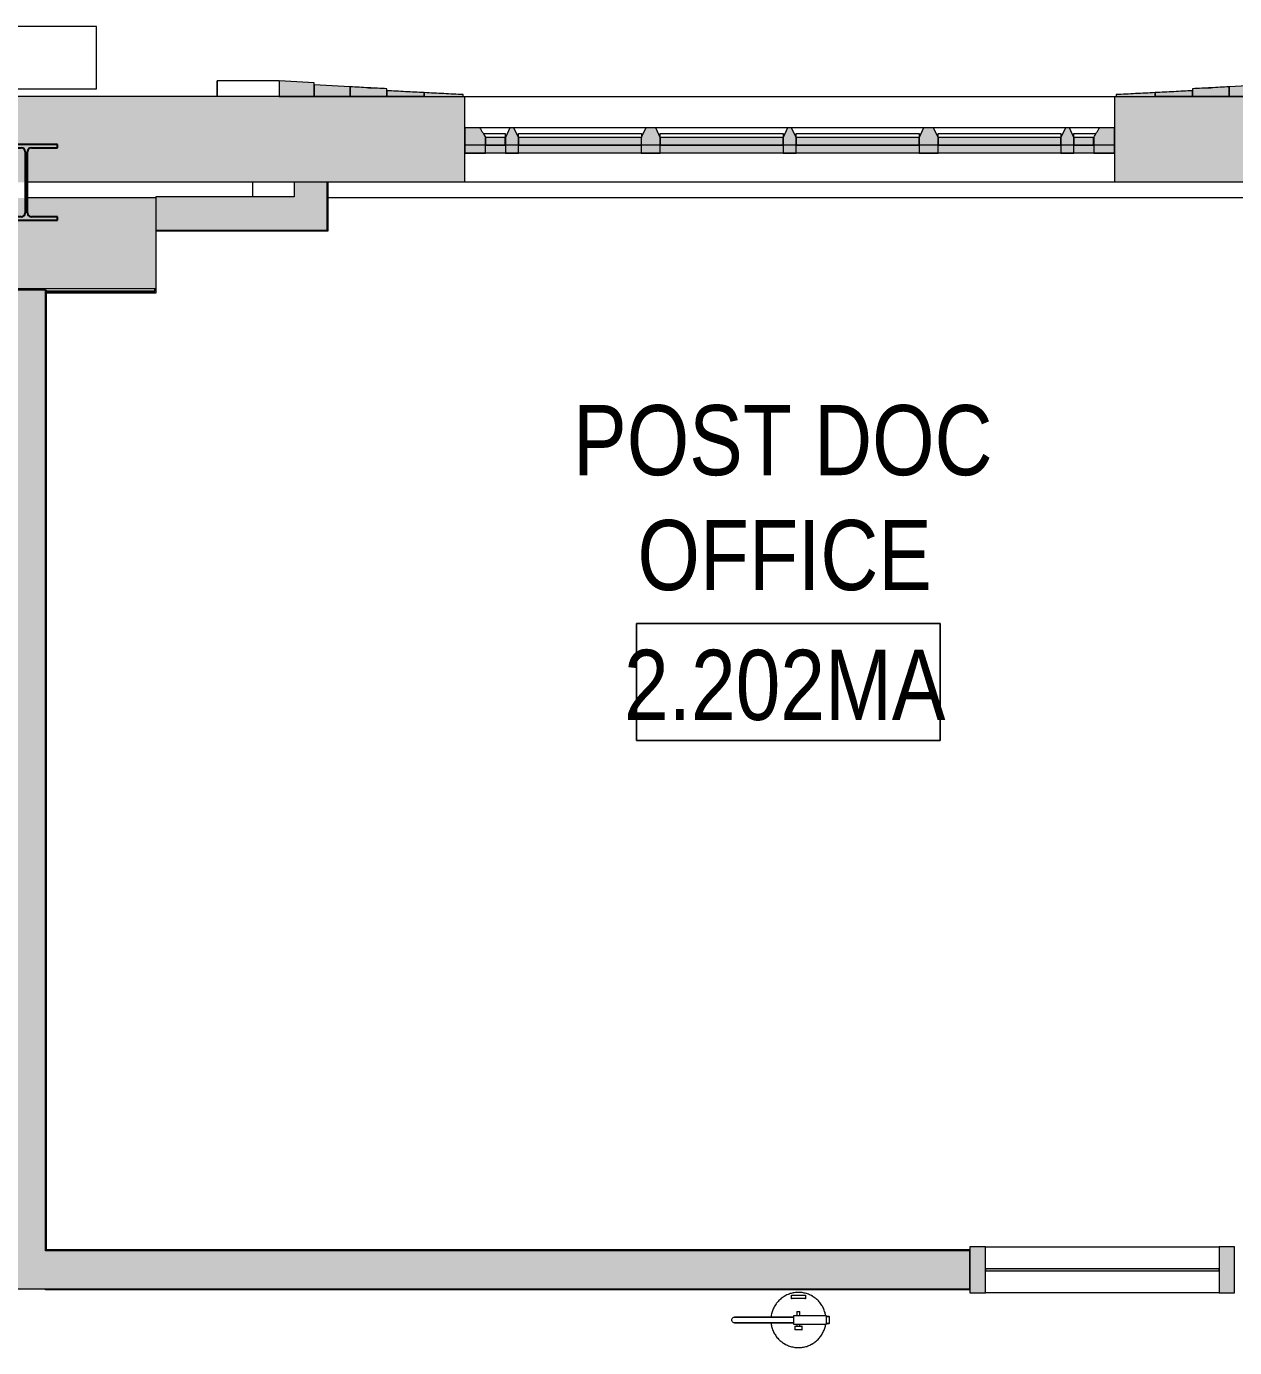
# Model space of a CAD drawing. Header units: inches. Extents: x -3598 to -1628, y -3458 to -206.
# Drawn here: x -2612.4 to -2457.3, y -2982.2 to -2812.6 of the extents above; entities that cross this region are included whole.
import ezdxf

# ---------------------------------------------------------------- set-up
doc = ezdxf.new("R2010")
doc.units = ezdxf.units.IN
doc.header["$MEASUREMENT"] = 0
doc.linetypes.add('Hidden Equipment- BSALS', pattern=[0.0625, 0.03125, -0.03125])
for name, color, linetype, lineweight in [('A-AREA-IDEN', 2, 'Continuous', 9), ('A-FLOR', 192, 'Continuous', 13), ('A-GENM', 13, 'Continuous', 9), ('A-GLAZ-CURT', 52, 'Continuous', 13), ('A-GLAZ-CWMG', 51, 'Continuous', 13), ('A-WALL', 113, 'Continuous', 13), ('A-WALL-PATT', 111, 'Continuous', 13), ('I-WALL', 2, 'Continuous', 13), ('Q-SPCQ', 91, 'Hidden Equipment- BSALS', 20), ('S-COLS', 52, 'Continuous', 13)]:
    doc.layers.add(name, color=color, linetype=linetype, lineweight=lineweight)
doc.styles.add('Arial Narrow', font='ARIALN.TTF', dxfattribs={"height": 9})

# ---------------------------------------------------------------- blocks, each defined once
blk = doc.blocks.new('_STL - Column - W Shape - 2017v1 - W10x33-1686110-MEZZANINE - CAD')
at = {"layer": 'S-COLS'}
blk.add_hatch(color=130, dxfattribs=at).paths.add_polyline_path([(-3.98, -4.87), (3.98, -4.87), (3.98, -4.43), (0.64, -4.43), (0.29, -4.28), (0.14, -3.93), (0.14, 3.92), (0.29, 4.28), (0.64, 4.42), (3.98, 4.42), (3.98, 4.86), (-3.98, 4.86), (-3.98, 4.42), (-0.65, 4.42), (-0.29, 4.28), (-0.15, 3.92), (-0.15, -3.93), (-0.29, -4.28), (-0.65, -4.43), (-3.98, -4.43)], flags=0)
at = {"layer": 'S-COLS', "color": 253, "lineweight": 25}
for p, q in [((3.98, 4.86), (-3.98, 4.86)), ((-3.98, 4.86), (-3.98, 4.42)), ((-3.98, 4.42), (-0.65, 4.42)), ((-0.15, 3.92), (-0.15, -3.93)), ((0.14, -3.93), (0.14, 3.92)), ((0.64, 4.42), (3.98, 4.42)), ((3.98, 4.42), (3.98, 4.86)), ((-0.65, -4.43), (-3.98, -4.43)), ((-3.98, -4.43), (-3.98, -4.87)), ((-3.98, -4.87), (3.98, -4.87)), ((3.98, -4.43), (0.64, -4.43)), ((3.98, -4.87), (3.98, -4.43))]:
    blk.add_line(p, q, dxfattribs=at)
for centre, start, end in [((-0.65, 3.92), 0, 90), ((0.64, 3.92), 90, 180), ((-0.65, -3.93), 270, 0), ((0.64, -3.93), 180, 270)]:
    blk.add_arc(centre, 0.5, start, end, dxfattribs=at)
blk = doc.blocks.new('15830016-STRUCT_MARTINEZ-MOORE_CENTRAL_v2018_rvt-1-MEZZANINE - CAD')
at = {"layer": 'A-FLOR', "color": 253, "lineweight": 25}
for p, q in [((-2595.9, -2846.27), (-2595.9, -2846.64)), ((-2595.9, -2846.64), (-2609.83, -2846.64))]:
    blk.add_line(p, q, dxfattribs=at)
at = {"color": 250, "lineweight": 13}
blk.add_blockref('_STL - Column - W Shape - 2017v1 - W10x33-1686110-MEZZANINE - CAD', (-2612.4, -2832.64), dxfattribs=at)
blk = doc.blocks.new('System Panel - Glazed-383150-MEZZANINE - CAD')
at = {"layer": 'A-GLAZ-CURT', "lineweight": 9}
blk.add_hatch(color=90, dxfattribs=at).paths.add_polyline_path([(0.29, 0.75), (41.71, 0.75), (41.71, 1.75), (-41.71, 1.75), (-41.71, 0.75), (-30.68, 0.75)], flags=0)
at = {"layer": 'A-GLAZ-CURT', "lineweight": 20}
for p, q in [((41.71, 1.75), (-41.71, 1.75)), ((-41.71, 1.75), (-41.71, 0.75)), ((41.71, 0.75), (41.71, 1.75)), ((-41.71, 0.75), (41.71, 0.75))]:
    blk.add_line(p, q, dxfattribs=at)
blk = doc.blocks.new('System Panel - Winco Glass-383154-MEZZANINE - CAD')
at = {"layer": 'A-GLAZ-CURT', "lineweight": 9}
blk.add_hatch(color=90, dxfattribs=at).paths.add_polyline_path([(4.72, -1), (4.72, 0), (2.2, 0), (2.2, -1)], flags=0)
at = {"layer": 'A-GLAZ-CURT', "lineweight": 20}
for p, q in [((4.72, 0), (2.2, 0)), ((2.2, 0), (2.2, -1)), ((4.72, -1), (4.72, 0)), ((2.2, -1), (4.72, -1))]:
    blk.add_line(p, q, dxfattribs=at)
blk = doc.blocks.new('System Panel - Winco Glass-383155-MEZZANINE - CAD')
at = {"layer": 'A-GLAZ-CURT', "lineweight": 9}
blk.add_hatch(color=90, dxfattribs=at).paths.add_polyline_path([(7.89, -1), (7.89, 0), (-7.89, 0), (-7.89, -1), (-3.75, -1)], flags=0)
at = {"layer": 'A-GLAZ-CURT', "lineweight": 20}
for p, q in [((7.89, 0), (-7.89, 0)), ((-7.89, 0), (-7.89, -1)), ((7.89, -1), (7.89, 0)), ((-7.89, -1), (7.89, -1))]:
    blk.add_line(p, q, dxfattribs=at)
blk = doc.blocks.new('System Panel - Winco Glass-383156-MEZZANINE - CAD')
at = {"layer": 'A-GLAZ-CURT', "lineweight": 9}
blk.add_hatch(color=90, dxfattribs=at).paths.add_polyline_path([(7.89, -1), (7.89, 0), (-7.89, 0), (-7.89, -1)], flags=0)
at = {"layer": 'A-GLAZ-CURT', "lineweight": 20}
for p, q in [((7.89, 0), (-7.89, 0)), ((-7.89, 0), (-7.89, -1)), ((7.89, -1), (7.89, 0)), ((-7.89, -1), (7.89, -1))]:
    blk.add_line(p, q, dxfattribs=at)
blk = doc.blocks.new('System Panel - Winco Glass-383157-MEZZANINE - CAD')
at = {"layer": 'A-GLAZ-CURT', "lineweight": 9}
blk.add_hatch(color=90, dxfattribs=at).paths.add_polyline_path([(7.89, -1), (7.89, 0), (-7.89, 0), (-7.89, -1)], flags=0)
at = {"layer": 'A-GLAZ-CURT', "lineweight": 20}
for p, q in [((7.89, 0), (-7.89, 0)), ((-7.89, 0), (-7.89, -1)), ((7.89, -1), (7.89, 0)), ((-7.89, -1), (7.89, -1))]:
    blk.add_line(p, q, dxfattribs=at)
blk = doc.blocks.new('System Panel - Winco Glass-383158-MEZZANINE - CAD')
at = {"layer": 'A-GLAZ-CURT', "lineweight": 9}
blk.add_hatch(color=90, dxfattribs=at).paths.add_polyline_path([(7.89, -1), (7.89, 0), (-7.89, 0), (-7.89, -1), (4.33, -1)], flags=0)
at = {"layer": 'A-GLAZ-CURT', "lineweight": 20}
for p, q in [((7.89, 0), (-7.89, 0)), ((-7.89, 0), (-7.89, -1)), ((7.89, -1), (7.89, 0)), ((-7.89, -1), (7.89, -1))]:
    blk.add_line(p, q, dxfattribs=at)
blk = doc.blocks.new('System Panel - Winco Glass-383159-MEZZANINE - CAD')
at = {"layer": 'A-GLAZ-CURT', "lineweight": 9}
blk.add_hatch(color=90, dxfattribs=at).paths.add_polyline_path([(-2.2, -1), (-2.2, 0), (-4.72, 0), (-4.72, -1)], flags=0)
at = {"layer": 'A-GLAZ-CURT', "lineweight": 20}
for p, q in [((-2.2, 0), (-4.72, 0)), ((-4.72, 0), (-4.72, -1)), ((-2.2, -1), (-2.2, 0)), ((-4.72, -1), (-2.2, -1))]:
    blk.add_line(p, q, dxfattribs=at)
blk = doc.blocks.new('Rectangular Mullion - Winco Accent Full_Left-Large-V7-MEZZANINE - CAD')
at = {"layer": 'A-GLAZ-CWMG', "lineweight": 9}
blk.add_hatch(color=90, dxfattribs=at).paths.add_polyline_path([(-2475.36, -2828.89), (-2472.68, -2828.89), (-2472.68, -2825.64), (-2474.6, -2825.64), (-2475.36, -2826.89), (-2475.36, -2827.57)], flags=0)
at = {"layer": 'A-GLAZ-CWMG', "lineweight": 20}
for p, q in [((-2472.68, -2825.64), (-2474.6, -2825.64)), ((-2472.68, -2828.89), (-2472.68, -2825.64)), ((-2475.36, -2826.89), (-2475.36, -2828.89)), ((-2475.36, -2828.89), (-2472.68, -2828.89))]:
    blk.add_line(p, q, dxfattribs=at)
blk.add_arc((-2819.88, -2615.19), 404.36, 328.4302, 328.6378, dxfattribs=at)
blk = doc.blocks.new('Rectangular Mullion - Winco Accent Full_Left-Large-V8-MEZZANINE - CAD')
at = {"layer": 'A-GLAZ-CWMG', "lineweight": 9}
blk.add_hatch(color=90, dxfattribs=at).paths.add_polyline_path([(-2553.43, -2828.89), (-2553.43, -2826.89), (-2554.19, -2825.64), (-2556.11, -2825.64), (-2556.11, -2828.89)], flags=0)
at = {"layer": 'A-GLAZ-CWMG', "lineweight": 20}
for p, q in [((-2556.11, -2825.64), (-2556.11, -2828.89)), ((-2554.19, -2825.64), (-2556.11, -2825.64)), ((-2553.43, -2828.89), (-2553.43, -2826.89)), ((-2556.11, -2828.89), (-2553.43, -2828.89))]:
    blk.add_line(p, q, dxfattribs=at)
blk.add_arc((-2208.91, -2615.19), 404.36, 211.3622, 211.5698, dxfattribs=at)
blk = doc.blocks.new('Rectangular Mullion - Winco Accent Full_Right-Large-383169-MEZZANINE - CAD')
at = {"layer": 'A-GLAZ-CWMG', "lineweight": 9}
for p, q in [((-1890.99, -2825.64), (-1907.93, -2825.64)), ((-1891.57, -2828.89), (-1907.34, -2828.89))]:
    blk.add_line(p, q, dxfattribs=at)
blk = doc.blocks.new('Rectangular Mullion - Winco Accent Full_Right-Large-383170-MEZZANINE - CAD')
at = {"layer": 'A-GLAZ-CWMG', "lineweight": 9}
for p, q in [((-1886.6, -2825.64), (-1890.47, -2825.64)), ((-1887.36, -2828.89), (-1889.89, -2828.89))]:
    blk.add_line(p, q, dxfattribs=at)
blk = doc.blocks.new('Rectangular Mullion - Winco Accent Full_Right-Large-V1-MEZZANINE - CAD')
at = {"layer": 'A-GLAZ-CWMG', "lineweight": 9}
for p, q in [((-1944.86, -2825.64), (-1961.8, -2825.64)), ((-1945.45, -2828.89), (-1961.22, -2828.89))]:
    blk.add_line(p, q, dxfattribs=at)
blk = doc.blocks.new('Rectangular Mullion - Winco Accent Full_Right-Large-383171-MEZZANINE - CAD')
at = {"layer": 'A-GLAZ-CWMG', "lineweight": 9}
for p, q in [((-1962.32, -2825.64), (-1966.19, -2825.64)), ((-1962.91, -2828.89), (-1965.43, -2828.89))]:
    blk.add_line(p, q, dxfattribs=at)
blk = doc.blocks.new('Rectangular Mullion - Winco Accent Full-383172-MEZZANINE - CAD')
at = {"layer": 'A-GLAZ-CWMG', "lineweight": 9}
blk.add_hatch(color=90, dxfattribs=at).paths.add_polyline_path([(0.84, 2), (0.84, 0), (0.26, -1.25), (-0.26, -1.25), (-0.84, 0), (-0.84, 2)], flags=0)
at = {"layer": 'A-GLAZ-CWMG', "lineweight": 20}
for p, q in [((-0.84, 2), (0.84, 2)), ((-0.84, 0), (-0.84, 2)), ((0.84, 2), (0.84, 0)), ((-0.26, -1.25), (-0.84, 0)), ((0.84, 0), (0.26, -1.25)), ((0.26, -1.25), (-0.26, -1.25))]:
    blk.add_line(p, q, dxfattribs=at)
blk = doc.blocks.new('Rectangular Mullion - Winco Accent Full-Large-383174-MEZZANINE - CAD')
at = {"layer": 'A-GLAZ-CWMG', "lineweight": 9}
blk.add_hatch(color=90, dxfattribs=at).paths.add_polyline_path([(-1.22, 2), (1.22, 2), (1.22, 0), (0.64, -1.25), (-0.64, -1.25), (-1.22, 0)], flags=0)
at = {"layer": 'A-GLAZ-CWMG', "lineweight": 20}
for p, q in [((-1.22, 2), (1.22, 2)), ((-1.22, 0), (-1.22, 2)), ((1.22, 2), (1.22, 0)), ((-0.64, -1.25), (-1.22, 0)), ((1.22, 0), (0.64, -1.25)), ((0.64, -1.25), (-0.64, -1.25))]:
    blk.add_line(p, q, dxfattribs=at)
blk = doc.blocks.new('Rectangular Mullion - Winco Accent Full-383176-MEZZANINE - CAD')
at = {"layer": 'A-GLAZ-CWMG', "lineweight": 9}
blk.add_hatch(color=90, dxfattribs=at).paths.add_polyline_path([(0.29, 2), (0.84, 2), (0.84, 0), (0.26, -1.25), (-0.26, -1.25), (-0.84, 0), (-0.84, 2)], flags=0)
at = {"layer": 'A-GLAZ-CWMG', "lineweight": 20}
for p, q in [((-0.84, 2), (0.84, 2)), ((-0.84, 0), (-0.84, 2)), ((0.84, 2), (0.84, 0)), ((-0.26, -1.25), (-0.84, 0)), ((0.84, 0), (0.26, -1.25)), ((0.26, -1.25), (-0.26, -1.25))]:
    blk.add_line(p, q, dxfattribs=at)
blk = doc.blocks.new('Rectangular Mullion - Winco Accent Full-Large-383177-MEZZANINE - CAD')
at = {"layer": 'A-GLAZ-CWMG', "lineweight": 9}
blk.add_hatch(color=90, dxfattribs=at).paths.add_polyline_path([(-1.22, 2), (1.22, 2), (1.22, 0), (0.64, -1.25), (-0.64, -1.25), (-1.22, 0)], flags=0)
at = {"layer": 'A-GLAZ-CWMG', "lineweight": 20}
for p, q in [((-1.22, 2), (1.22, 2)), ((-1.22, 0), (-1.22, 2)), ((1.22, 2), (1.22, 0)), ((-0.64, -1.25), (-1.22, 0)), ((1.22, 0), (0.64, -1.25)), ((0.64, -1.25), (-0.64, -1.25))]:
    blk.add_line(p, q, dxfattribs=at)
blk = doc.blocks.new('Rectangular Mullion - Winco Accent Full-383178-MEZZANINE - CAD')
at = {"layer": 'A-GLAZ-CWMG', "lineweight": 9}
blk.add_hatch(color=90, dxfattribs=at).paths.add_polyline_path([(0.84, 2), (0.84, 0), (0.26, -1.25), (-0.26, -1.25), (-0.84, 0), (-0.84, 2)], flags=0)
at = {"layer": 'A-GLAZ-CWMG', "lineweight": 20}
for p, q in [((-0.84, 2), (0.84, 2)), ((-0.84, 0), (-0.84, 2)), ((0.84, 2), (0.84, 0)), ((-0.26, -1.25), (-0.84, 0)), ((0.84, 0), (0.26, -1.25)), ((0.26, -1.25), (-0.26, -1.25))]:
    blk.add_line(p, q, dxfattribs=at)
blk = doc.blocks.new('ws84 - ws1-484271-MEZZANINE - CAD')
at = {"layer": 'A-WALL', "lineweight": 20}
h = blk.add_hatch(color=10, dxfattribs=at)
h.paths.add_polyline_path([(-2579.94, -2821.64), (-2575.43, -2821.64), (-2575.43, -2819.89), (-2579.94, -2819.64)], flags=0)
h.paths.add_polyline_path([(-2452.7, -2821.64), (-2448.85, -2821.64), (-2448.85, -2819.64), (-2453.37, -2819.89), (-2453.37, -2821.64)], flags=0)
h = blk.add_hatch(color=10, dxfattribs=at)
h.paths.add_polyline_path([(-2575.43, -2821.64), (-2570.83, -2821.64), (-2570.83, -2820.39), (-2575.43, -2820.14)], flags=0)
h.paths.add_polyline_path([(-2457.96, -2821.64), (-2453.37, -2821.64), (-2453.37, -2820.14), (-2457.96, -2820.39)], flags=0)
h = blk.add_hatch(color=10, dxfattribs=at)
h.paths.add_polyline_path([(-2570.83, -2821.64), (-2566.13, -2821.64), (-2566.13, -2820.64), (-2570.83, -2820.39)], flags=0)
h.paths.add_polyline_path([(-2462.66, -2821.64), (-2457.96, -2821.64), (-2457.96, -2820.39), (-2462.66, -2820.64)], flags=0)
h = blk.add_hatch(color=10, dxfattribs=at)
h.paths.add_polyline_path([(-2566.13, -2821.64), (-2561.31, -2821.64), (-2561.31, -2821.14), (-2566.13, -2820.89)], flags=0)
h.paths.add_polyline_path([(-2467.48, -2821.64), (-2462.66, -2821.64), (-2462.66, -2820.89), (-2467.48, -2821.14)], flags=0)
h = blk.add_hatch(color=10, dxfattribs=at)
h.paths.add_polyline_path([(-2556.31, -2821.64), (-2556.31, -2821.39), (-2561.31, -2821.14), (-2561.31, -2821.64), (-2561.12, -2821.64)], flags=0)
h.paths.add_polyline_path([(-2472.48, -2821.64), (-2467.48, -2821.64), (-2467.48, -2821.14), (-2472.48, -2821.39)], flags=0)
for p, q in [((-2587.9, -2819.64), (-2587.9, -2821.64)), ((-2587.9, -2821.64), (-2587.9, -2819.64)), ((-2579.94, -2819.64), (-2587.9, -2819.64)), ((-2587.9, -2821.64), (-2587.9, -2820.52)), ((-2579.94, -2819.64), (-2579.94, -2821.64)), ((-2575.43, -2820.14), (-2575.43, -2819.89)), ((-2575.43, -2821.64), (-2575.43, -2820.14)), ((-2575.43, -2820.14), (-2575.43, -2821.64)), ((-2570.83, -2821.64), (-2570.83, -2820.39)), ((-2570.83, -2820.39), (-2570.83, -2821.64)), ((-2568.48, -2820.52), (-2567.9, -2820.52)), ((-2566.13, -2821.64), (-2566.13, -2820.64)), ((-2566.13, -2820.89), (-2566.13, -2821.64)), ((-2462.66, -2820.64), (-2462.66, -2821.64)), ((-2462.66, -2821.64), (-2462.66, -2820.89)), ((-2460.9, -2820.52), (-2460.31, -2820.52)), ((-2457.96, -2820.39), (-2457.96, -2821.64)), ((-2457.96, -2821.64), (-2457.96, -2820.39)), ((-2453.37, -2819.89), (-2453.37, -2820.14)), ((-2453.37, -2820.14), (-2453.37, -2821.64)), ((-2453.37, -2821.64), (-2453.37, -2820.14)), ((-2448.85, -2821.64), (-2448.85, -2819.64)), ((-2440.9, -2819.64), (-2448.85, -2819.64)), ((-2440.9, -2821.64), (-2440.9, -2819.64)), ((-2440.9, -2819.64), (-2440.9, -2821.64)), ((-2440.9, -2820.52), (-2440.9, -2821.64)), ((-2579.94, -2821.64), (-2575.43, -2821.64)), ((-2575.43, -2821.64), (-2570.83, -2821.64)), ((-2570.83, -2821.64), (-2566.13, -2821.64)), ((-2566.13, -2821.64), (-2561.31, -2821.64)), ((-2561.31, -2821.64), (-2561.31, -2821.14)), ((-2561.31, -2821.14), (-2561.31, -2821.64)), ((-2561.31, -2821.64), (-2556.31, -2821.64)), ((-2556.31, -2821.64), (-2556.31, -2821.39)), ((-2472.48, -2821.39), (-2472.48, -2821.64)), ((-2472.48, -2821.64), (-2467.48, -2821.64)), ((-2467.48, -2821.14), (-2467.48, -2821.64)), ((-2467.48, -2821.64), (-2467.48, -2821.14)), ((-2467.48, -2821.64), (-2462.66, -2821.64)), ((-2462.66, -2821.64), (-2457.96, -2821.64)), ((-2457.96, -2821.64), (-2453.37, -2821.64)), ((-2453.37, -2821.64), (-2448.85, -2821.64))]:
    blk.add_line(p, q, dxfattribs=at)
at = {"layer": 'A-WALL', "lineweight": 20, "flags": 128}
for points in [[(-2575.43, -2819.89), (-2577.68, -2819.77), (-2579.94, -2819.64)], [(-2570.83, -2820.39), (-2573.13, -2820.27), (-2575.43, -2820.14)], [(-2453.37, -2820.14), (-2455.67, -2820.27), (-2457.96, -2820.39)], [(-2448.85, -2819.64), (-2451.11, -2819.77), (-2453.37, -2819.89)]]:
    blk.add_lwpolyline(points, dxfattribs=at)
at = {"layer": 'A-WALL', "lineweight": 20}
for points in [[(-2566.13, -2820.64), (-2566.91, -2820.6), (-2568.48, -2820.52), (-2570.04, -2820.43), (-2570.83, -2820.39)], [(-2561.31, -2821.14), (-2562.11, -2821.1), (-2563.72, -2821.02), (-2565.33, -2820.93), (-2566.13, -2820.89)], [(-2462.66, -2820.89), (-2463.46, -2820.93), (-2465.07, -2821.02), (-2466.68, -2821.1), (-2467.48, -2821.14)], [(-2457.96, -2820.39), (-2458.75, -2820.43), (-2460.31, -2820.52), (-2461.88, -2820.6), (-2462.66, -2820.64)], [(-2556.31, -2821.39), (-2557.14, -2821.35), (-2558.81, -2821.27), (-2560.47, -2821.18), (-2561.31, -2821.14)], [(-2467.48, -2821.14), (-2468.32, -2821.18), (-2469.99, -2821.27), (-2471.65, -2821.35), (-2472.48, -2821.39)]]:
    blk.add_open_spline(points, degree=3, dxfattribs=at)
blk = doc.blocks.new('Rectangular Mullion - Winco Accent Half-384183-MEZZANINE - CAD')
at = {"layer": 'A-GLAZ-CWMG', "lineweight": 9}
for p, q in [((-2103.34, -2826.89), (-2103.34, -2826.39)), ((-2103.34, -2826.39), (-2087.57, -2826.39)), ((-2087.57, -2826.39), (-2087.57, -2826.89))]:
    blk.add_line(p, q, dxfattribs=at)
blk = doc.blocks.new('Rectangular Mullion - Winco Accent Half-384184-MEZZANINE - CAD')
at = {"layer": 'A-GLAZ-CWMG', "lineweight": 9}
for p, q in [((-2085.89, -2826.89), (-2085.89, -2826.39)), ((-2085.89, -2826.39), (-2083.06, -2826.39))]:
    blk.add_line(p, q, dxfattribs=at)
blk = doc.blocks.new('Rectangular Mullion - Winco Accent Half-384185-MEZZANINE - CAD')
at = {"layer": 'A-GLAZ-CWMG', "lineweight": 9}
for p, q in [((-2161.73, -2826.39), (-2158.91, -2826.39)), ((-2158.91, -2826.39), (-2158.91, -2826.89))]:
    blk.add_line(p, q, dxfattribs=at)
blk = doc.blocks.new('Basic Wall _ B3-4 7_8_-BSALS - ___-3567934-MEZZANINE - CAD')
at = {"layer": 'I-WALL', "lineweight": 20}
for p in [(-2609.96, -2846.48), (-2609.83, -2969.64)]:
    blk.add_line(p, (-2609.83, -2846.48), dxfattribs=at)
blk = doc.blocks.new('Basic Wall _ B3-4 7_8_-BSALS - ___-3567947-MEZZANINE - CAD')
at = {"layer": 'I-WALL', "lineweight": 20}
for p, q in [((-2609.96, -2974.76), (-2609.96, -2974.64)), ((-2491.27, -2974.76), (-2609.96, -2974.76)), ((-2415.27, -2974.76), (-2419.27, -2974.76)), ((-2415.27, -2974.64), (-2415.27, -2974.76))]:
    blk.add_line(p, q, dxfattribs=at)
blk = doc.blocks.new('Basic Wall _ B3-4 7_8_-BSALS - ___-3567946-MEZZANINE - CAD')
at = {"layer": 'I-WALL', "lineweight": 20}
for p, q in [((-2491.27, -2969.64), (-2609.83, -2969.64)), ((-2415.4, -2969.64), (-2419.27, -2969.64))]:
    blk.add_line(p, q, dxfattribs=at)
blk = doc.blocks.new('System Panel - interior glazed panels-1933693-MEZZANINE - CAD')
at = {"layer": 'A-GLAZ-CURT', "lineweight": 9}
blk.add_hatch(color=90, dxfattribs=at).paths.add_polyline_path([(-15, -0.125), (15, -0.125), (15, 0.125), (-15, 0.125)], flags=0)
at = {"layer": 'A-GLAZ-CURT', "lineweight": 20}
for p, q in [((15, 0.125), (-15, 0.125)), ((-15, 0.125), (-15, -0.125)), ((15, -0.125), (15, 0.125)), ((-15, -0.125), (15, -0.125))]:
    blk.add_line(p, q, dxfattribs=at)
blk = doc.blocks.new('Rectangular Mullion - 2 x 6 interior mullion-1933681-MEZZANINE - CAD')
at = {"layer": 'A-GLAZ-CWMG', "lineweight": 9}
blk.add_hatch(color=90, dxfattribs=at).paths.add_polyline_path([(1, 2.94), (1, -2.94), (-1, -2.94), (-1, 2.94)], flags=0)
at = {"layer": 'A-GLAZ-CWMG', "lineweight": 20}
for p, q in [((-1, 2.94), (1, 2.94)), ((-1, -2.94), (-1, 2.94)), ((1, 2.94), (1, -2.94)), ((1, -2.94), (-1, -2.94))]:
    blk.add_line(p, q, dxfattribs=at)
blk = doc.blocks.new('Rectangular Mullion - 2 x 6 interior mullion-1933737-MEZZANINE - CAD')
at = {"layer": 'A-GLAZ-CWMG', "lineweight": 9}
blk.add_hatch(color=90, dxfattribs=at).paths.add_polyline_path([(-2, 2.94), (-2, -2.94), (0, -2.94), (0, 2.94)], flags=0)
at = {"layer": 'A-GLAZ-CWMG', "lineweight": 20}
for p, q in [((0, 2.94), (-2, 2.94)), ((-2, 2.94), (-2, -2.94)), ((0, -2.94), (0, 2.94)), ((-2, -2.94), (0, -2.94))]:
    blk.add_line(p, q, dxfattribs=at)
blk = doc.blocks.new('Rectangular Mullion - 2 x 6 interior mullion-1933682-MEZZANINE - CAD')
at = {"layer": 'A-GLAZ-CWMG', "lineweight": 9}
for p, q in [((-2884.83, -2969.26), (-2854.83, -2969.26)), ((-2854.83, -2975.14), (-2884.83, -2975.14))]:
    blk.add_line(p, q, dxfattribs=at)
blk = doc.blocks.new('Basic Wall _ A3-4 1_4_-BSALS - ___-3569794-MEZZANINE - CAD')
at = {"layer": 'I-WALL', "lineweight": 20}
for p in [(-2595.77, -2838.89), (-2573.77, -2838.77)]:
    blk.add_line(p, (-2573.65, -2838.89), dxfattribs=at)
blk = doc.blocks.new('Basic Wall _ A3-4 1_4_-BSALS - ___-3569795-MEZZANINE - CAD')
at = {"layer": 'I-WALL', "lineweight": 20}
for q in [(-2573.65, -2832.64), (-2573.77, -2838.77)]:
    blk.add_line((-2573.65, -2838.89), q, dxfattribs=at)
blk = doc.blocks.new('Equip-Fire_Extinguisher-Bracket-Mnt-BSALS - FEB-235807-MEZZANINE - CAD')
at = {"layer": 'Q-SPCQ', "linetype": 'Continuous'}
for p, q in [((-0.89, 3.2), (0.89, 3.2)), ((-0.89, 2.81), (-0.89, 3.2)), ((-0.89, 2.71), (-0.89, 2.81)), ((-0.89, 2.81), (0.89, 2.81)), ((-0.81, 2.81), (-0.81, 2.71)), ((0.81, 2.71), (0.81, 2.81)), ((0.89, 3.2), (0.89, 2.81)), ((0.89, 2.81), (0.89, 2.71)), ((-0.59, -0.59), (-0.59, 0.59)), ((-0.2, 1.1), (-0.2, 0.59)), ((-0.2, 1.1), (0.2, 1.1)), ((-0.19, 1.1), (-0.2, 1.1)), ((0.2, 1.1), (0.19, 1.1)), ((0.2, 0.59), (0.2, 1.1)), ((3.54, 0.59), (3.54, -0.59)), ((3.94, 0.46), (3.94, 0.51)), ((3.94, 0.46), (3.94, -0.46)), ((-0.47, -0.8), (-0.47, -1.27)), ((-0.47, -0.8), (0.47, -0.8)), ((-0.45, -0.8), (-0.47, -0.8)), ((-0.47, -1.27), (-0.45, -1.27)), ((0.47, -1.27), (-0.47, -1.27)), ((-0.2, -0.59), (-0.2, -0.8)), ((0.2, -0.8), (0.2, -0.59)), ((0.47, -0.8), (0.45, -0.8)), ((0.45, -1.27), (0.47, -1.27)), ((0.47, -1.27), (0.47, -0.8)), ((3.94, -0.51), (3.94, -0.46))]:
    blk.add_line(p, q, dxfattribs=at)
at = {"layer": 'Q-SPCQ', "linetype": 'Continuous', "flags": 128}
for points in [[(3.49, 0.59), (3.47, 0.7), (3.44, 0.84), (3.41, 0.98), (3.36, 1.11), (3.32, 1.25), (3.26, 1.38), (3.21, 1.51), (3.14, 1.64), (3.07, 1.76), (3, 1.88), (2.92, 2), (2.84, 2.12), (2.76, 2.23), (2.66, 2.34), (2.57, 2.44), (2.47, 2.54), (2.37, 2.64), (2.26, 2.73), (2.15, 2.82), (2.03, 2.9), (1.91, 2.98), (1.79, 3.06), (1.67, 3.13), (1.54, 3.19), (1.41, 3.25), (1.28, 3.3), (1.15, 3.35), (1.02, 3.39), (0.88, 3.43), (0.74, 3.46), (0.6, 3.49), (0.46, 3.51), (0.32, 3.53), (0.18, 3.54), (0.04, 3.54), (-0.1, 3.54), (-0.25, 3.53), (-0.39, 3.52), (-0.53, 3.5), (-0.67, 3.48), (-0.81, 3.45), (-0.94, 3.42), (-1.08, 3.38), (-1.21, 3.33), (-1.34, 3.28), (-1.47, 3.22), (-1.6, 3.16), (-1.73, 3.09), (-1.85, 3.02), (-1.97, 2.95), (-2.09, 2.86), (-2.2, 2.78), (-2.31, 2.69), (-2.41, 2.59), (-2.52, 2.5), (-2.61, 2.39), (-2.71, 2.29), (-2.8, 2.18), (-2.88, 2.06), (-2.96, 1.95), (-3.04, 1.83), (-3.11, 1.7), (-3.17, 1.58), (-3.23, 1.45), (-3.29, 1.32), (-3.34, 1.19), (-3.38, 1.05), (-3.42, 0.92), (-3.46, 0.78), (-3.49, 0.64), (-3.51, 0.5), (-3.53, 0.36)], [(-8.22, -0.35), (-8.29, -0.35), (-8.36, -0.32), (-8.43, -0.28), (-8.48, -0.23), (-8.52, -0.17), (-8.55, -0.1), (-8.57, -0.03), (-8.57, 0.04), (-8.55, 0.12), (-8.52, 0.19), (-8.47, 0.25), (-8.42, 0.29), (-8.37, 0.32), (-8.29, 0.35), (-8.22, 0.35)], [(-0.59, 0.35), (-2.13, 0.35), (-3.61, 0.35), (-4.89, 0.35), (-5.96, 0.35), (-6.82, 0.35), (-7.47, 0.35), (-7.92, 0.35), (-8.17, 0.35), (-8.2, 0.35), (-8.03, 0.35)], [(-8.03, 0.35), (-8.2, 0.35), (-8.17, 0.35), (-7.92, 0.35), (-7.47, 0.35), (-6.82, 0.35), (-5.96, 0.35), (-4.89, 0.35), (-3.61, 0.35), (-2.13, 0.35), (-0.59, 0.35)], [(-8.03, -0.35), (-8.2, -0.35), (-8.17, -0.35), (-7.92, -0.35), (-7.47, -0.35), (-6.82, -0.35), (-5.96, -0.35), (-4.89, -0.35), (-3.61, -0.35), (-2.13, -0.35), (-0.59, -0.35)], [(-0.59, -0.35), (-2.13, -0.35), (-3.61, -0.35), (-4.89, -0.35), (-5.96, -0.35), (-6.82, -0.35), (-7.47, -0.35), (-7.92, -0.35), (-8.17, -0.35), (-8.2, -0.35), (-8.03, -0.35)], [(-3.53, -0.35), (-3.52, -0.42), (-3.5, -0.56), (-3.47, -0.7), (-3.44, -0.84), (-3.41, -0.98), (-3.36, -1.11), (-3.32, -1.25), (-3.26, -1.38), (-3.21, -1.51), (-3.14, -1.64), (-3.07, -1.76), (-3, -1.88), (-2.92, -2), (-2.84, -2.12), (-2.76, -2.23), (-2.66, -2.34), (-2.57, -2.44), (-2.47, -2.54), (-2.37, -2.64), (-2.26, -2.73), (-2.15, -2.82), (-2.03, -2.9), (-1.91, -2.98), (-1.79, -3.06), (-1.67, -3.13), (-1.54, -3.19), (-1.41, -3.25), (-1.28, -3.3), (-1.15, -3.35), (-1.02, -3.39), (-0.88, -3.43), (-0.74, -3.46), (-0.6, -3.49), (-0.46, -3.51), (-0.32, -3.53), (-0.18, -3.54), (-0.04, -3.54), (0.1, -3.54), (0.25, -3.53), (0.39, -3.52), (0.53, -3.5), (0.67, -3.48), (0.81, -3.45), (0.94, -3.42), (1.08, -3.38), (1.21, -3.33), (1.34, -3.28), (1.47, -3.22), (1.6, -3.16), (1.73, -3.09), (1.85, -3.02), (1.97, -2.95), (2.09, -2.86), (2.2, -2.78), (2.31, -2.69), (2.41, -2.59), (2.52, -2.5), (2.61, -2.39), (2.71, -2.29), (2.8, -2.18), (2.88, -2.06), (2.96, -1.95), (3.04, -1.83), (3.11, -1.7), (3.17, -1.58), (3.23, -1.45), (3.29, -1.32), (3.34, -1.19), (3.38, -1.05), (3.42, -0.92), (3.46, -0.78), (3.49, -0.64), (3.49, -0.59)]]:
    blk.add_lwpolyline(points, dxfattribs=at)
at = {"layer": 'Q-SPCQ', "linetype": 'Continuous'}
for start, end in [(118.4338, 121.2684), (58.8541, 61.3152), (238.8541, 241.3152), (298.4338, 301.2684)]:
    blk.add_arc((0, 0), 3.54, start, end, dxfattribs=at)
for centre, start_param, end_param in [((-0.01, 1.79), 1.719907, 1.734919), ((0.01, 1.79), 1.406674, 1.421685)]:
    blk.add_ellipse(centre, major_axis=(5.38, 0), ratio=0.173648, start_param=start_param, end_param=end_param, dxfattribs=at)
for points in [[(-0.89, 2.71), (-0.89, 2.74), (-0.89, 2.78), (-0.89, 2.81)], [(0.89, 2.81), (0.89, 2.78), (0.89, 2.74), (0.89, 2.71)], [(-0.59, 0.59), (-0.12, 0.59), (1.26, 0.59), (3.54, 0.59)], [(3.54, 0.51), (3.68, 0.51), (3.81, 0.51), (3.94, 0.51)], [(3.54, 0.46), (3.68, 0.46), (3.81, 0.46), (3.94, 0.46)], [(3.54, -0.59), (1.26, -0.59), (-0.12, -0.59), (-0.59, -0.59)], [(3.94, -0.46), (3.81, -0.46), (3.68, -0.46), (3.54, -0.46)], [(3.94, -0.51), (3.81, -0.51), (3.68, -0.51), (3.54, -0.51)]]:
    blk.add_open_spline(points, degree=3, dxfattribs=at)
blk = doc.blocks.new('Gutter Catch - Gutter Catch-3952352-MEZZANINE - CAD')
at = {"layer": 'A-GENM'}
for p, q in [((9, 14.5), (-9, 14.5)), ((-9, 14.5), (-9, 6.5)), ((9, 6.5), (9, 14.5)), ((-9, 6.5), (9, 6.5))]:
    blk.add_line(p, q, dxfattribs=at)
blk = doc.blocks.new('Room Tag- BSALS - Room Tag-28050-MEZZANINE - CAD')
at = {"layer": 'A-AREA-IDEN'}
for p, q in [((-0.203125, -0.171875), (-0.203125, -0.015625)), ((-0.203125, -0.015625), (0.203125, -0.015625)), ((0.203125, -0.015625), (-0.203125, -0.015625)), ((-0.203125, -0.015625), (-0.203125, -0.171875)), ((0.203125, -0.015625), (0.203125, -0.171875)), ((0.203125, -0.171875), (0.203125, -0.015625)), ((0.203125, -0.171875), (-0.203125, -0.171875)), ((-0.203125, -0.171875), (0.203125, -0.171875))]:
    blk.add_line(p, q, dxfattribs=at)

msp = doc.modelspace()

# ---------------------------------------------------------------- hatches: boundary and pattern name
at = {"layer": 'A-WALL-PATT', "lineweight": 20}
h = msp.add_hatch(color=10, dxfattribs=at)
h.paths.add_polyline_path([(-3004.1, -2832.64), (-2808.54, -2832.64), (-2808.54, -2828.72), (-2808.69, -2828.36), (-2809.04, -2828.22), (-2812.38, -2828.22), (-2812.38, -2827.78), (-2804.42, -2827.78), (-2804.42, -2828.22), (-2807.75, -2828.22), (-2808.1, -2828.36), (-2808.25, -2828.72), (-2808.25, -2832.64), (-2752.11, -2832.64), (-2752.11, -2821.64), (-3150.4, -2821.64), (-3150.4, -2832.64), (-3004.54, -2832.64), (-3004.54, -2828.72), (-3004.69, -2828.36), (-3005.04, -2828.22), (-3008.38, -2828.22), (-3008.38, -2827.78), (-3000.42, -2827.78), (-3000.42, -2828.22), (-3003.75, -2828.22), (-3004.1, -2828.36), (-3004.25, -2828.72), (-3004.25, -2832.64)], flags=0)
h.paths.add_polyline_path([(-2468.19, -2832.64), (-2416.54, -2832.64), (-2416.54, -2828.72), (-2416.69, -2828.36), (-2417.04, -2828.22), (-2420.38, -2828.22), (-2420.38, -2827.78), (-2412.42, -2827.78), (-2412.42, -2828.22), (-2415.75, -2828.22), (-2416.1, -2828.36), (-2416.25, -2828.72), (-2416.25, -2832.64), (-2360.11, -2832.64), (-2360.11, -2821.64), (-2472.68, -2821.64), (-2472.68, -2832.64)], flags=0)
h.paths.add_polyline_path([(-2616.38, -2832.64), (-2612.54, -2832.64), (-2612.54, -2828.72), (-2612.69, -2828.36), (-2613.04, -2828.22), (-2616.38, -2828.22), (-2616.38, -2827.78), (-2608.42, -2827.78), (-2608.42, -2828.22), (-2611.75, -2828.22), (-2612.1, -2828.36), (-2612.25, -2828.72), (-2612.25, -2832.64), (-2556.11, -2832.64), (-2556.11, -2821.64), (-2668.68, -2821.64), (-2668.68, -2832.64), (-2638.56, -2832.64)], flags=0)
h.paths.add_polyline_path([(-2220.25, -2832.64), (-2164.11, -2832.64), (-2164.11, -2821.64), (-2276.68, -2821.64), (-2276.68, -2832.64), (-2220.54, -2832.64), (-2220.54, -2828.72), (-2220.69, -2828.36), (-2221.04, -2828.22), (-2224.38, -2828.22), (-2224.38, -2827.78), (-2216.42, -2827.78), (-2216.42, -2828.22), (-2219.75, -2828.22), (-2220.1, -2828.36), (-2220.25, -2828.72), (-2220.25, -2829.42)], flags=0)
h.paths.add_polyline_path([(-1824.42, -2832.64), (-1653.54, -2832.64), (-1653.54, -2828.72), (-1653.69, -2828.36), (-1654.04, -2828.22), (-1657.38, -2828.22), (-1657.38, -2827.78), (-1649.42, -2827.78), (-1649.42, -2828.22), (-1652.75, -2828.22), (-1653.1, -2828.36), (-1653.25, -2828.72), (-1653.25, -2832.64), (-1634.4, -2832.64), (-1634.4, -2821.64), (-1884.68, -2821.64), (-1884.68, -2832.64), (-1828.54, -2832.64), (-1828.54, -2828.72), (-1828.69, -2828.36), (-1829.04, -2828.22), (-1832.38, -2828.22), (-1832.38, -2827.78), (-1824.42, -2827.78), (-1824.42, -2828.22), (-1827.75, -2828.22), (-1828.1, -2828.36), (-1828.25, -2828.72), (-1828.25, -2832.64), (-1828.1, -2832.64)], flags=0)
h.paths.add_polyline_path([(-1972.57, -2832.64), (-1968.11, -2832.64), (-1968.11, -2821.64), (-2080.68, -2821.64), (-2080.68, -2832.64), (-2024.54, -2832.64), (-2024.54, -2828.72), (-2024.69, -2828.36), (-2025.04, -2828.22), (-2028.38, -2828.22), (-2028.38, -2827.78), (-2020.42, -2827.78), (-2020.42, -2828.22), (-2023.75, -2828.22), (-2024.1, -2828.36), (-2024.25, -2828.72), (-2024.25, -2832.64), (-1988.06, -2832.64)], flags=0)
at = {"layer": 'A-WALL-PATT', "lineweight": 5}
for points in [[(-2576.61, -2838.77), (-2573.77, -2838.77), (-2573.77, -2832.64), (-2578.02, -2832.64), (-2578.02, -2838.77)], [(-2578.02, -2838.77), (-2578.02, -2834.52), (-2595.77, -2834.52), (-2595.77, -2838.77)], [(-2614.83, -2974.64), (-2609.96, -2974.64), (-2609.96, -2846.48), (-2614.83, -2846.48), (-2614.83, -2969.76)]]:
    msp.add_hatch(color=50, dxfattribs=at).paths.add_polyline_path(points, flags=0)
at = {"layer": 'A-WALL-PATT', "lineweight": 20}
msp.add_hatch(color=10, dxfattribs=at).paths.add_polyline_path([(-2607.58, -2846.27), (-2595.77, -2846.27), (-2595.77, -2834.64), (-2612.25, -2834.64), (-2612.25, -2836.57), (-2612.1, -2836.92), (-2611.75, -2837.07), (-2608.42, -2837.07), (-2608.42, -2837.51), (-2616.38, -2837.51), (-2616.38, -2837.07), (-2613.04, -2837.07), (-2612.69, -2836.92), (-2612.54, -2836.57), (-2612.54, -2834.64), (-2628.77, -2834.64), (-2628.77, -2846.27), (-2608.42, -2846.27)], flags=0)
at = {"layer": 'A-WALL-PATT', "lineweight": 5}
h = msp.add_hatch(color=50, dxfattribs=at)
h.paths.add_polyline_path([(-2415.27, -2974.64), (-2415.27, -2969.76), (-2419.27, -2969.76), (-2419.27, -2974.64)], flags=0)
h.paths.add_polyline_path([(-2514.65, -2974.64), (-2491.27, -2974.64), (-2491.27, -2969.76), (-2609.96, -2969.76), (-2609.96, -2974.64), (-2545.63, -2974.64)], flags=0)

# ---------------------------------------------------------------- linework, layer by layer
at = {"layer": 'A-FLOR', "lineweight": 20}
for p, q in [((-2595.77, -2846.27), (-2595.77, -2846.85)), ((-2595.77, -2846.85), (-2609.83, -2846.85))]:
    msp.add_line(p, q, dxfattribs=at)
at = {"layer": 'A-WALL', "lineweight": 20}
for p, q in [((-2579.94, -2821.64), (-2644.85, -2821.64)), ((-2575.43, -2821.64), (-2579.94, -2821.64)), ((-2566.13, -2821.64), (-2575.43, -2821.64)), ((-2561.31, -2821.64), (-2566.13, -2821.64)), ((-2561.31, -2821.64), (-2467.48, -2821.64)), ((-2556.11, -2832.64), (-2556.11, -2821.64)), ((-2472.68, -2821.64), (-2472.68, -2832.64)), ((-2462.66, -2821.64), (-2467.48, -2821.64)), ((-2453.37, -2821.64), (-2462.66, -2821.64)), ((-2416.54, -2832.64), (-2612.25, -2832.64))]:
    msp.add_line(p, q, dxfattribs=at)
at = {"layer": 'I-WALL', "lineweight": 20}
for p, q in [((-2583.33, -2834.52), (-2583.33, -2832.64)), ((-2578.02, -2832.64), (-2578.02, -2834.52)), ((-2573.77, -2838.77), (-2573.77, -2832.64)), ((-2595.77, -2834.64), (-2612.25, -2834.64)), ((-2578.02, -2834.52), (-2595.77, -2834.52)), ((-2595.77, -2834.52), (-2595.77, -2846.27)), ((-2455.02, -2834.64), (-2573.65, -2834.64)), ((-2595.77, -2838.77), (-2573.77, -2838.77)), ((-2628.77, -2846.27), (-2595.77, -2846.27)), ((-2609.96, -2846.48), (-2614.83, -2846.48)), ((-2609.96, -2969.76), (-2609.96, -2846.48)), ((-2491.27, -2969.76), (-2609.96, -2969.76)), ((-2491.27, -2974.64), (-2491.27, -2969.76)), ((-2729.96, -2974.64), (-2491.27, -2974.64))]:
    msp.add_line(p, q, dxfattribs=at)

# ---------------------------------------------------------------- block references
at = {"lineweight": 5}
msp.add_blockref('15830016-STRUCT_MARTINEZ-MOORE_CENTRAL_v2018_rvt-1-MEZZANINE - CAD', (0, 0), dxfattribs=at)
at = {"layer": 'A-AREA-IDEN', "xscale": 95.99999999999994, "yscale": 95.99999999999994, "zscale": 95.99999999999994}
msp.add_blockref('Room Tag- BSALS - Room Tag-28050-MEZZANINE - CAD', (-2514.58, -2887.78), dxfattribs=at)
at = {"layer": 'A-GENM'}
msp.add_blockref('Gutter Catch - Gutter Catch-3952352-MEZZANINE - CAD', (-2612.4, -2827.14), dxfattribs=at)
at = {"layer": 'A-GLAZ-CURT', "lineweight": 9}
for name, p in [('System Panel - Glazed-383150-MEZZANINE - CAD', (-2514.4, -2829.61)), ('System Panel - Winco Glass-383154-MEZZANINE - CAD', (-2555.63, -2826.89)), ('System Panel - Winco Glass-383155-MEZZANINE - CAD', (-2541.33, -2826.89)), ('System Panel - Winco Glass-383156-MEZZANINE - CAD', (-2523.12, -2826.89)), ('System Panel - Winco Glass-383157-MEZZANINE - CAD', (-2505.67, -2826.89)), ('System Panel - Winco Glass-383158-MEZZANINE - CAD', (-2487.46, -2826.89)), ('System Panel - Winco Glass-383159-MEZZANINE - CAD', (-2473.17, -2826.89)), ('System Panel - interior glazed panels-1933693-MEZZANINE - CAD', (-2474.27, -2972.2))]:
    msp.add_blockref(name, p, dxfattribs=at)
at = {"layer": 'A-GLAZ-CWMG', "lineweight": 9}
for name, p in [('Rectangular Mullion - Winco Accent Full_Left-Large-V8-MEZZANINE - CAD', (0, 0)), ('Rectangular Mullion - Winco Accent Full_Right-Large-383171-MEZZANINE - CAD', (-588, 0)), ('Rectangular Mullion - Winco Accent Full_Right-Large-V1-MEZZANINE - CAD', (-588, 0)), ('Rectangular Mullion - Winco Accent Full_Right-Large-383169-MEZZANINE - CAD', (-623.67, 0)), ('Rectangular Mullion - Winco Accent Full_Right-Large-V1-MEZZANINE - CAD', (-552.33, 0)), ('Rectangular Mullion - Winco Accent Full_Right-Large-383169-MEZZANINE - CAD', (-588, 0)), ('Rectangular Mullion - Winco Accent Full_Right-Large-383170-MEZZANINE - CAD', (-588, 0)), ('Rectangular Mullion - Winco Accent Full_Left-Large-V7-MEZZANINE - CAD', (0, 0)), ('Rectangular Mullion - Winco Accent Half-384185-MEZZANINE - CAD', (-392, 0)), ('Rectangular Mullion - Winco Accent Half-384183-MEZZANINE - CAD', (-445.87, 0)), ('Rectangular Mullion - Winco Accent Half-384183-MEZZANINE - CAD', (-427.67, 0)), ('Rectangular Mullion - Winco Accent Half-384183-MEZZANINE - CAD', (-410.21, 0)), ('Rectangular Mullion - Winco Accent Half-384183-MEZZANINE - CAD', (-392, 0)), ('Rectangular Mullion - Winco Accent Half-384184-MEZZANINE - CAD', (-392, 0)), ('Rectangular Mullion - 2 x 6 interior mullion-1933682-MEZZANINE - CAD', (395.56, 0))]:
    msp.add_blockref(name, p, dxfattribs=at)
at = {"layer": 'A-GLAZ-CWMG', "lineweight": 9, "extrusion": (0, 0, -1), "rotation": 180}
for name, p in [('Rectangular Mullion - Winco Accent Full-383178-MEZZANINE - CAD', (2550.06, -2826.89)), ('Rectangular Mullion - Winco Accent Full-Large-383177-MEZZANINE - CAD', (2532.23, -2826.89)), ('Rectangular Mullion - Winco Accent Full-383176-MEZZANINE - CAD', (2514.4, -2826.89)), ('Rectangular Mullion - Winco Accent Full-Large-383174-MEZZANINE - CAD', (2496.56, -2826.89)), ('Rectangular Mullion - Winco Accent Full-383172-MEZZANINE - CAD', (2478.73, -2826.89)), ('Rectangular Mullion - 2 x 6 interior mullion-1933681-MEZZANINE - CAD', (2458.27, -2972.2))]:
    msp.add_blockref(name, p, dxfattribs=at)
at = {"layer": 'A-GLAZ-CWMG', "lineweight": 9, "rotation": 180}
msp.add_blockref('Rectangular Mullion - 2 x 6 interior mullion-1933737-MEZZANINE - CAD', (-2491.27, -2972.2), dxfattribs=at)
at = {"layer": 'A-WALL', "lineweight": 20}
msp.add_blockref('ws84 - ws1-484271-MEZZANINE - CAD', (0, 0), dxfattribs=at)
at = {"layer": 'I-WALL', "lineweight": 20}
for name in ['Basic Wall _ A3-4 1_4_-BSALS - ___-3569795-MEZZANINE - CAD', 'Basic Wall _ A3-4 1_4_-BSALS - ___-3569794-MEZZANINE - CAD', 'Basic Wall _ B3-4 7_8_-BSALS - ___-3567934-MEZZANINE - CAD', 'Basic Wall _ B3-4 7_8_-BSALS - ___-3567946-MEZZANINE - CAD', 'Basic Wall _ B3-4 7_8_-BSALS - ___-3567947-MEZZANINE - CAD']:
    msp.add_blockref(name, (0, 0), dxfattribs=at)
at = {"layer": 'Q-SPCQ'}
msp.add_blockref('Equip-Fire_Extinguisher-Bracket-Mnt-BSALS - FEB-235807-MEZZANINE - CAD', (-2513.27, -2978.64), dxfattribs=at)

# ---------------------------------------------------------------- texts
at = {"layer": 'A-AREA-IDEN', "char_height": 9, "attachment_point": 1, "style": 'Arial Narrow'}
for s, insert, width in [('POST DOC', (-2542.19, -2861.23), 66.66), ('OFFICE', (-2533.94, -2875.98), 46.965), ('2.202MA', (-2535.66, -2892.64), 50.601)]:
    msp.add_mtext(s, dxfattribs=dict(at, insert=insert, width=width))

doc.saveas('drawing.dxf')
